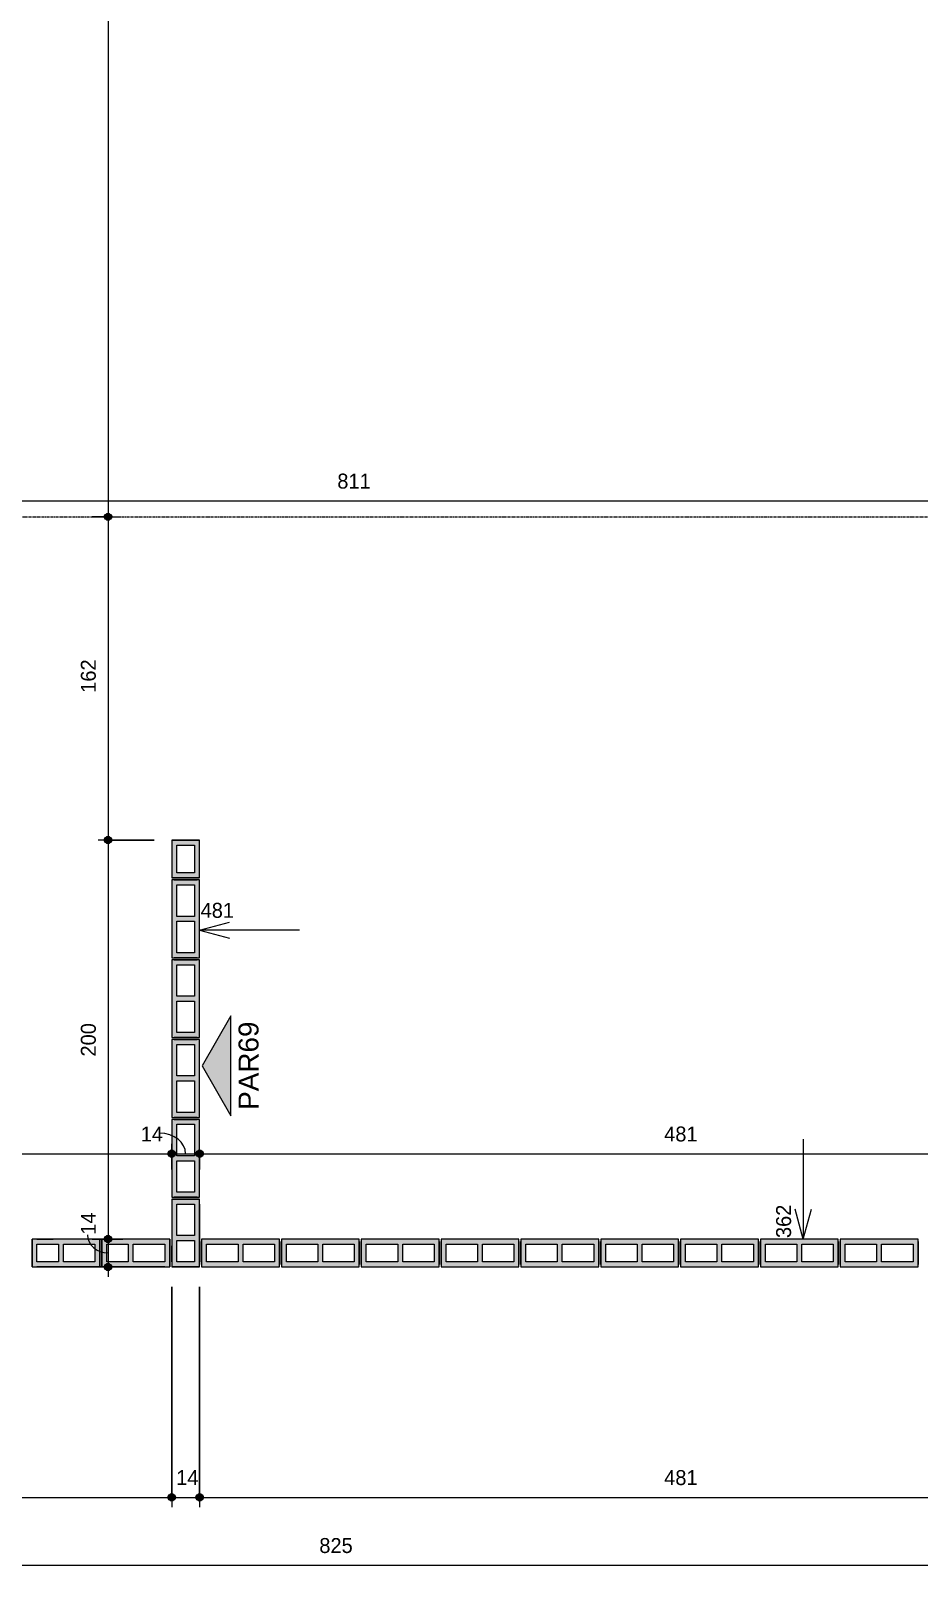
# Model space of a CAD drawing. Header units: centimetres. Extents: x 170 to 13810, y -2277 to 8860.
# Drawn here: x 11334 to 11779, y -667 to 110 of the extents above; entities that cross this region are included whole.
import ezdxf

# ---------------------------------------------------------------- set-up
doc = ezdxf.new("R2010")
doc.units = ezdxf.units.CM
doc.linetypes.add('Linha de eixo', pattern=[2.2225, 1.27, -0.3175, 0.3175, -0.3175])
for name, color, linetype, lineweight, true_color in [('A-ANNO-DIMS-1', 1, 'Continuous', 9, 0xff0000), ('G-ANNO-SYMB-1', 251, 'Continuous', 9, 0x646464), ('S-BEAM-3', 9, 'Continuous', 9, 0xc0c0c0), ('S-BEAM-8', 142, 'Continuous', 9, 0x0080c0), ('S-BEAM-9', 1, 'Continuous', 9, 0xff0000)]:
    doc.layers.add(name, color=color, linetype=linetype, lineweight=lineweight, true_color=true_color)
for name, color, linetype, lineweight in [('A-ANNO-DIMS-50', 7, 'Continuous', 9), ('A-DETL-GENF', 7, 'Continuous', 9), ('G-ANNO-SYMB', 7, 'Continuous', 9), ('S-BEAM', 7, 'Continuous', 9), ('S-BEAM-2', 7, 'Continuous', 13), ('S-GRID-1', 7, 'Linha de eixo', 9)]:
    doc.layers.add(name, color=color, linetype=linetype, lineweight=lineweight)
doc.styles.add('Arial_1', font='arial.ttf', dxfattribs={"height": 10})
doc.styles.add('Bahnschrift_13', font='', dxfattribs={"height": 7.5})
doc.styles.get('Bahnschrift_13').set_extended_font_data('Bahnschrift')
doc.dimstyles.new('COTA_ACUMULADA', dxfattribs={"dimscale": 30.48, "dimtxt": 8.33133, "dimasz": 0.049213, "dimexe": 0, "dimexo": 0.0625, "dimgap": 0.131234, "dimtad": 0, "dimjust": 2, "dimdec": 0, "dimzin": 0, "dimdsep": 46, "dimtxsty": 'Bahnschrift_13', "dimblk1": 'NONE', "dimblk2": 'OPEN30', "dimsah": 1, "dimcen": 0.09, "dimse1": 1, "dimsd1": 1, "dimazin": 0, "dimtfac": 1, "dimtdec": 4, "dimtix": 1, "dimtmove": 2, "dimatfit": 3, "dimfxl": 0, "dimfxlon": 1, "dimtvp": 1, "dimtolj": 1, "dimtzin": 0, "dimarcsym": 2})
doc.dimstyles.new('COTA_LINEAR', dxfattribs={"dimscale": 30.48, "dimtxt": 8.33133, "dimasz": 0.393701, "dimexe": 0.164042, "dimexo": 0.328084, "dimgap": 0.131234, "dimtad": 1, "dimdec": 0, "dimzin": 0, "dimdsep": 46, "dimtxsty": 'Bahnschrift_13', "dimblk1": 'DOTSMALL', "dimblk2": 'DOTSMALL', "dimsah": 1, "dimcen": 0.09, "dimdle": 0.164042, "dimazin": 0, "dimtfac": 1, "dimtdec": 4, "dimtix": 1, "dimtmove": 0, "dimatfit": 3, "dimfxl": 1, "dimtvp": 1, "dimtolj": 1, "dimtzin": 0, "dimarcsym": 2})
doc.dimstyles.new('COTA_LINEAR_1', dxfattribs={"dimscale": 30.48, "dimtxt": 8.33133, "dimasz": 0.393701, "dimexe": 0.164042, "dimexo": 0.328084, "dimgap": 0.131234, "dimtad": 1, "dimdec": 0, "dimzin": 0, "dimdsep": 46, "dimtxsty": 'Bahnschrift_13', "dimblk1": 'DOTSMALL', "dimblk2": 'DOTSMALL', "dimsah": 1, "dimcen": 0.09, "dimdle": 0.164042, "dimazin": 0, "dimtfac": 1, "dimtdec": 4, "dimtix": 1, "dimtmove": 1, "dimatfit": 3, "dimfxl": 1, "dimtvp": 1, "dimtolj": 1, "dimtzin": 0, "dimarcsym": 2})

# ---------------------------------------------------------------- blocks, each defined once
blk = doc.blocks.new('LEONE - BLOCO 14x34x19 - LEONE - BLOCO 14x34x19-541693-COBERTURA - MODULAÇÃO 1ª FIADA')
at = {"layer": 'S-BEAM-8'}
h = blk.add_hatch(color=256, dxfattribs=at)
h.paths.add_polyline_path([(19.5, -7), (19.5, 7), (-14.5, 7), (-14.5, -7), (2.5, -7)])
h.paths.add_polyline_path([(2.5, -4.5), (1.25, -4.5), (1.25, 4.5), (17, 4.5), (17, -4.5)])
h.paths.add_polyline_path([(-12, -4.5), (-12, 4.5), (-1.25, 4.5), (-1.25, -4.5), (-3, -4.5)])
at = {"layer": 'A-DETL-GENF'}
for p, q in [((-14.5, 7), (-14.5, 0)), ((2.5, 7), (-14.5, 7)), ((-14.5, 0), (-14.5, -7)), ((-12, -4.5), (-12, 4.5)), ((-12, 4.5), (-1.25, 4.5)), ((-1.25, 4.5), (-1.25, -4.5)), ((1.25, 4.5), (17, 4.5)), ((1.25, -4.5), (1.25, 4.5)), ((19.5, 7), (2.5, 7)), ((17, 4.5), (17, -4.5)), ((19.5, 0), (19.5, 7)), ((19.5, -7), (19.5, 0)), ((-14.5, -7), (2.5, -7)), ((-1.25, -4.5), (-12, -4.5)), ((17, -4.5), (1.25, -4.5)), ((2.5, -7), (19.5, -7))]:
    blk.add_line(p, q, dxfattribs=at)
at = {"layer": 'S-BEAM-2'}
for p, q in [((-14.5, 7), (-14.5, -7)), ((19.5, 7), (-14.5, 7)), ((-14.5, 7), (-14.5, -7)), ((-14.5, -7), (-14.5, 6.8804)), ((-14.5, 5.75), (-14.5, -5.75)), ((-14.5, -5.75), (-14.5, 5.75)), ((-12, 7), (-3.9375, 7)), ((-12, 7), (-3.9375, 7)), ((17, 7), (-12, 7)), ((19.5, -7), (19.5, 7)), ((19.5, 7), (19.5, -7)), ((19.5, -7), (19.5, 7)), ((19.5, -5.75), (19.5, 5.75)), ((19.5, 5.75), (19.5, -5.75)), ((-14.5, -7), (19.5, -7)), ((-12, -7), (-3.9375, -7)), ((-12, -7), (-3.9375, -7)), ((17, -7), (-12, -7))]:
    blk.add_line(p, q, dxfattribs=at)
at = {"layer": 'S-BEAM-3'}
for p, q in [((-12, 4.5), (-1.25, 4.5)), ((-12, -4.5), (-12, 4.5)), ((-1.25, 4.5), (-1.25, -4.5)), ((1.25, 4.5), (17, 4.5)), ((1.25, -4.5), (1.25, 4.5)), ((17, 4.5), (17, -4.5)), ((-1.25, -4.5), (-12, -4.5)), ((17, -4.5), (1.25, -4.5))]:
    blk.add_line(p, q, dxfattribs=at)
blk = doc.blocks.new('LEONE - BLOCO 14x34x19 - LEONE - BLOCO 14x34x19-V2-COBERTURA - MODULAÇÃO 1ª FIADA')
at = {"layer": 'S-BEAM-8'}
h = blk.add_hatch(color=256, dxfattribs=at)
h.paths.add_polyline_path([(19.5, -7), (19.5, 7), (-14.5, 7), (-14.5, -7), (11.0998, -7)])
h.paths.add_polyline_path([(-12, -4.5), (-12, 4.5), (-1.25, 4.5), (-1.25, -4.5)])
h.paths.add_polyline_path([(1.25, -4.5), (1.25, 4.5), (17, 4.5), (17, -4.5), (2.5, -4.5)])
at = {"layer": 'A-DETL-GENF'}
for p, q in [((-14.5, 7), (-14.5, 0)), ((2.5, 7), (-14.5, 7)), ((-14.5, 0), (-14.5, -7)), ((-12, -4.5), (-12, 4.5)), ((-12, 4.5), (-1.25, 4.5)), ((-1.25, 4.5), (-1.25, -4.5)), ((1.25, 4.5), (17, 4.5)), ((1.25, -4.5), (1.25, 4.5)), ((19.5, 7), (2.5, 7)), ((17, 4.5), (17, -4.5)), ((19.5, 0), (19.5, 7)), ((19.5, -7), (19.5, 0)), ((-14.5, -7), (2.5, -7)), ((-1.25, -4.5), (-12, -4.5)), ((17, -4.5), (1.25, -4.5)), ((2.5, -7), (19.5, -7))]:
    blk.add_line(p, q, dxfattribs=at)
at = {"layer": 'S-BEAM-2'}
for p, q in [((-14.5, 7), (-14.5, -7)), ((19.5, 7), (-14.5, 7)), ((-14.5, 7), (-14.5, -7)), ((-14.5, -7), (-14.5, 6.8804)), ((-14.5, 5.75), (-14.5, -5.75)), ((-14.5, -5.75), (-14.5, 5.75)), ((-12, 7), (-3.9375, 7)), ((-12, 7), (-3.9375, 7)), ((17, 7), (-12, 7)), ((19.5, -7), (19.5, 7)), ((19.5, 7), (19.5, -7)), ((19.5, -7), (19.5, 7)), ((19.5, -5.75), (19.5, 5.75)), ((19.5, 5.75), (19.5, -5.75)), ((-14.5, -7), (19.5, -7)), ((-12, -7), (-3.9375, -7)), ((-12, -7), (-3.9375, -7)), ((17, -7), (-12, -7))]:
    blk.add_line(p, q, dxfattribs=at)
at = {"layer": 'S-BEAM-3'}
for p, q in [((-12, 4.5), (-1.25, 4.5)), ((-12, -4.5), (-12, 4.5)), ((-1.25, 4.5), (-1.25, -4.5)), ((1.25, 4.5), (17, 4.5)), ((1.25, -4.5), (1.25, 4.5)), ((17, 4.5), (17, -4.5)), ((-1.25, -4.5), (-12, -4.5)), ((17, -4.5), (1.25, -4.5))]:
    blk.add_line(p, q, dxfattribs=at)
blk = doc.blocks.new('LEONE - BLOCO 14X39X1 - LEONE - BLOCO 14X39X19-2886981-COBERTURA - MODULAÇÃO 1ª FIADA')
at = {"layer": 'S-BEAM-3'}
h = blk.add_hatch(color=256, dxfattribs=at)
h.paths.add_polyline_path([(-19.5, -4.5), (-19.5, -7), (19.5, -7), (19.5, 7), (-19.5, 7), (-19.5, 0)])
h.paths.add_polyline_path([(-17, 4.5), (-1.25, 4.5), (-1.25, -4.5), (-17, -4.5)])
h.paths.add_polyline_path([(1.25, 4.16), (1.25, 4.5), (17, 4.5), (17, -4.5), (1.25, -4.5), (1.25, -4.16)])
at = {"layer": 'A-DETL-GENF'}
for p, q in [((19.5, 7), (-19.5, 7)), ((-19.5, 7), (-19.5, 0)), ((-19.5, 0), (-19.5, -7)), ((-17, -4.5), (-17, 4.5)), ((-17, 4.5), (-1.25, 4.5)), ((-1.25, 4.5), (-1.25, -4.5)), ((1.25, -4.5), (1.25, 4.5)), ((1.25, 4.5), (17, 4.5)), ((17, 4.5), (17, -4.5)), ((19.5, 0), (19.5, 7)), ((19.5, -7), (19.5, 0)), ((-19.5, -7), (19.5, -7)), ((-1.25, -4.5), (-17, -4.5)), ((17, -4.5), (1.25, -4.5))]:
    blk.add_line(p, q, dxfattribs=at)
at = {"layer": 'S-BEAM-2'}
for p, q in [((-19.5, 7), (-19.5, -7)), ((19.5, 7), (-19.5, 7)), ((-19.5, 5.75), (-19.5, -5.75)), ((-19.5, -5.75), (-19.5, 5.75)), ((19.5, -7), (19.5, 7)), ((19.5, -7), (19.5, 7)), ((19.5, 5.75), (19.5, -5.75)), ((-19.5, -7), (19.5, -7))]:
    blk.add_line(p, q, dxfattribs=at)
at = {"layer": 'S-BEAM-3'}
for p, q in [((-17, 4.5), (-1.25, 4.5)), ((-17, -4.5), (-17, 4.5)), ((-1.25, 4.5), (-1.25, -4.5)), ((1.25, 4.5), (17, 4.5)), ((1.25, -4.5), (1.25, 4.5)), ((17, 4.5), (17, -4.5)), ((-1.25, -4.5), (-17, -4.5)), ((17, -4.5), (1.25, -4.5))]:
    blk.add_line(p, q, dxfattribs=at)
blk = doc.blocks.new('LEONE - BLOCO 14x19x19 - LEONE - BLOCO 14x19x19-537608-COBERTURA - MODULAÇÃO 1ª FIADA')
at = {"layer": 'S-BEAM-9'}
h = blk.add_hatch(color=256, dxfattribs=at)
h.paths.add_polyline_path([(-9.5, 7), (-9.5, -7), (9.5, -7), (9.5, 7), (-7, 7)])
h.paths.add_polyline_path([(-7, -4.5), (-7, 4.5), (7, 4.5), (7, -4.5), (0.35, -4.5)])
at = {"layer": 'A-DETL-GENF'}
for p, q in [((-9.5, 7), (-9.5, 0)), ((0, 7), (-9.5, 7)), ((-9.5, 0), (-9.5, -7)), ((-7, -4.5), (-7, 4.5)), ((-7, 4.5), (7, 4.5)), ((9.5, 7), (0, 7)), ((7, 4.5), (7, -4.5)), ((9.5, 0), (9.5, 7)), ((9.5, -7), (9.5, 0)), ((-9.5, -7), (0, -7)), ((7, -4.5), (-7, -4.5)), ((0, -7), (9.5, -7))]:
    blk.add_line(p, q, dxfattribs=at)
at = {"layer": 'S-BEAM-2'}
for p, q in [((9.5, 7), (-9.5, 7)), ((-9.5, 7), (-9.5, -7)), ((-9.5, -7), (-9.5, 7)), ((-9.5, 5.75), (-9.5, -5.75)), ((-9.5, -5.75), (-9.5, 5.75)), ((9.5, -7), (9.5, 7)), ((9.5, 7), (9.5, -7)), ((9.5, -5.75), (9.5, 5.75)), ((9.5, 5.75), (9.5, -5.75)), ((-9.5, -7), (9.5, -7))]:
    blk.add_line(p, q, dxfattribs=at)
at = {"layer": 'S-BEAM-3'}
for p, q in [((-7, 4.5), (7, 4.5)), ((-7, -4.5), (-7, 4.5)), ((7, 4.5), (7, -4.5)), ((7, -4.5), (-7, -4.5))]:
    blk.add_line(p, q, dxfattribs=at)
blk = doc.blocks.new('LEONE - BLOCO 14X39X1 - LEONE - BLOCO 14X39X19-V1-COBERTURA - MODULAÇÃO 1ª FIADA')
at = {"layer": 'S-BEAM-3'}
h = blk.add_hatch(color=256, dxfattribs=at)
h.paths.add_polyline_path([(19.5, -7), (19.5, 7), (-19.5, 7), (-19.5, -7)])
h.paths.add_polyline_path([(1.25, -4.5), (1.25, 4.5), (17, 4.5), (17, -4.5)])
h.paths.add_polyline_path([(-17, -4.5), (-17, 4.5), (-1.25, 4.5), (-1.25, -4.5)])
at = {"layer": 'A-DETL-GENF'}
for p, q in [((19.5, 7), (-19.5, 7)), ((-19.5, 7), (-19.5, 0)), ((-19.5, 0), (-19.5, -7)), ((-17, -4.5), (-17, 4.5)), ((-17, 4.5), (-1.25, 4.5)), ((-1.25, 4.5), (-1.25, -4.5)), ((1.25, -4.5), (1.25, 4.5)), ((1.25, 4.5), (17, 4.5)), ((17, 4.5), (17, -4.5)), ((19.5, 0), (19.5, 7)), ((19.5, -7), (19.5, 0)), ((-19.5, -7), (19.5, -7)), ((-1.25, -4.5), (-17, -4.5)), ((17, -4.5), (1.25, -4.5))]:
    blk.add_line(p, q, dxfattribs=at)
at = {"layer": 'S-BEAM-2'}
for p, q in [((-19.5, 7), (-19.5, -7)), ((19.5, 7), (-19.5, 7)), ((-19.5, 5.75), (-19.5, -5.75)), ((-19.5, -5.75), (-19.5, 5.75)), ((19.5, -7), (19.5, 7)), ((19.5, -7), (19.5, 7)), ((19.5, 5.75), (19.5, -5.75)), ((-19.5, -7), (19.5, -7))]:
    blk.add_line(p, q, dxfattribs=at)
at = {"layer": 'S-BEAM-3'}
for p, q in [((-17, 4.5), (-1.25, 4.5)), ((-17, -4.5), (-17, 4.5)), ((-1.25, 4.5), (-1.25, -4.5)), ((1.25, 4.5), (17, 4.5)), ((1.25, -4.5), (1.25, 4.5)), ((17, 4.5), (17, -4.5)), ((-1.25, -4.5), (-17, -4.5)), ((17, -4.5), (1.25, -4.5))]:
    blk.add_line(p, q, dxfattribs=at)
blk = doc.blocks.new('Elevação - Número de detalhe-142644-COBERTURA - MODULAÇÃO 1ª FIADA')
at = {"layer": 'G-ANNO-SYMB-1'}
blk.add_hatch(color=256, dxfattribs=at).paths.add_polyline_path([(0.5, 0), (-0.5, 0), (0, 0.289)])
at = {"layer": 'G-ANNO-SYMB'}
for p, q in [((0, 0.289), (-0.5, 0)), ((0.5, 0), (0, 0.289)), ((-0.5, 0), (0.5, 0))]:
    blk.add_line(p, q, dxfattribs=at)
blk = doc.blocks.new('DIMBLOCK20-COBERTURA - MODULAÇÃO 1ª FIADA')
at = {"layer": 'A-ANNO-DIMS-50', "lineweight": 35, "true_color": 0xff0000}
h = blk.add_hatch(color=1, dxfattribs=at)
edge = h.paths.add_edge_path()
edge.add_arc((11074.59, -625.22), 1.5, 0, 360)
h = blk.add_hatch(color=1, dxfattribs=at)
edge = h.paths.add_edge_path()
edge.add_arc((11404.59, -625.22), 1.5, 0, 360)
at = {"layer": 'A-ANNO-DIMS-50', "color": 1, "true_color": 0xff0000}
for p, q in [((11074.59, -518.51), (11074.59, -630.22)), ((11074.59, -625.22), (11074.59, -518.51)), ((11404.59, -519.76), (11404.59, -630.22)), ((11404.59, -625.22), (11404.59, -519.76)), ((11069.59, -625.22), (11404.59, -625.22))]:
    blk.add_line(p, q, dxfattribs=at)
at = {"layer": 'A-ANNO-DIMS-50', "color": 1, "lineweight": 35, "true_color": 0xff0000}
for centre in [(11074.59, -625.22), (11404.59, -625.22)]:
    blk.add_circle(centre, 1.5, dxfattribs=at)
at = {"layer": 'A-ANNO-DIMS-50', "color": 0, "insert": (11231.13, -611.58), "char_height": 7.5, "width": 20.2982, "attachment_point": 1, "line_spacing_factor": 1.009858, "style": 'Bahnschrift_13'}
blk.add_mtext('330', dxfattribs=at)
blk = doc.blocks.new('_DotSmall')
at = {"color": 0, "linetype": 'ByBlock', "const_width": 0.5}
blk.add_lwpolyline([(-0.0625, 0, 1), (0.0625, 0, 1)], format="xyb", close=True, dxfattribs=at)
blk = doc.blocks.new('DIMBLOCK21-COBERTURA - MODULAÇÃO 1ª FIADA')
at = {"layer": 'A-ANNO-DIMS-50', "lineweight": 35, "true_color": 0xff0000}
h = blk.add_hatch(color=1, dxfattribs=at)
edge = h.paths.add_edge_path()
edge.add_arc((11404.59, -625.22), 1.5, 0, 360)
h = blk.add_hatch(color=1, dxfattribs=at)
edge = h.paths.add_edge_path()
edge.add_arc((11418.59, -625.22), 1.5, 0, 360)
at = {"layer": 'A-ANNO-DIMS-50', "color": 1, "true_color": 0xff0000}
for p, q in [((11404.59, -519.76), (11404.59, -630.22)), ((11404.59, -625.22), (11404.59, -519.76)), ((11418.59, -519.76), (11418.59, -630.22)), ((11418.59, -625.22), (11418.59, -519.76)), ((11404.59, -625.22), (11418.59, -625.22))]:
    blk.add_line(p, q, dxfattribs=at)
at = {"layer": 'A-ANNO-DIMS-50', "color": 1, "lineweight": 35, "true_color": 0xff0000}
for centre in [(11404.59, -625.22), (11418.59, -625.22)]:
    blk.add_circle(centre, 1.5, dxfattribs=at)
at = {"layer": 'A-ANNO-DIMS-50', "color": 0, "insert": (11406.85, -611.58), "char_height": 7.5, "width": 11.3609, "attachment_point": 1, "line_spacing_factor": 1.009858, "style": 'Bahnschrift_13'}
blk.add_mtext('14', dxfattribs=at)
blk = doc.blocks.new('DIMBLOCK22-COBERTURA - MODULAÇÃO 1ª FIADA')
at = {"layer": 'A-ANNO-DIMS-50', "lineweight": 35, "true_color": 0xff0000}
h = blk.add_hatch(color=1, dxfattribs=at)
edge = h.paths.add_edge_path()
edge.add_arc((11418.59, -625.22), 1.5, 0, 360)
h = blk.add_hatch(color=1, dxfattribs=at)
edge = h.paths.add_edge_path()
edge.add_arc((11899.59, -625.22), 1.5, 0, 360)
at = {"layer": 'A-ANNO-DIMS-50', "color": 1, "true_color": 0xff0000}
for p, q in [((11418.59, -519.76), (11418.59, -630.22)), ((11418.59, -625.22), (11418.59, -519.76)), ((11899.59, -633.1), (11899.59, -620.22)), ((11418.59, -625.22), (11899.59, -625.22)), ((11899.59, -625.22), (11899.59, -633.1))]:
    blk.add_line(p, q, dxfattribs=at)
at = {"layer": 'A-ANNO-DIMS-50', "color": 1, "lineweight": 35, "true_color": 0xff0000}
for centre in [(11418.59, -625.22), (11899.59, -625.22)]:
    blk.add_circle(centre, 1.5, dxfattribs=at)
at = {"layer": 'A-ANNO-DIMS-50', "color": 0, "insert": (11651.39, -611.58), "char_height": 7.5, "width": 18.4804, "attachment_point": 1, "line_spacing_factor": 1.009858, "style": 'Bahnschrift_13'}
blk.add_mtext('481', dxfattribs=at)
blk = doc.blocks.new('DIMBLOCK32-COBERTURA - MODULAÇÃO 1ª FIADA')
at = {"layer": 'A-ANNO-DIMS-50', "lineweight": 35, "true_color": 0xff0000}
h = blk.add_hatch(color=1, dxfattribs=at)
edge = h.paths.add_edge_path()
edge.add_arc((11074.59, -659.28), 1.5, 0, 360)
h = blk.add_hatch(color=1, dxfattribs=at)
edge = h.paths.add_edge_path()
edge.add_arc((11899.59, -659.28), 1.5, 0, 360)
at = {"layer": 'A-ANNO-DIMS-50', "color": 1, "true_color": 0xff0000}
for p, q in [((11074.59, -518.51), (11074.59, -664.28)), ((11074.59, -659.28), (11074.59, -518.51)), ((11069.59, -659.28), (11899.59, -659.28)), ((11899.59, -667.16), (11899.59, -654.28)), ((11899.59, -659.28), (11899.59, -667.16))]:
    blk.add_line(p, q, dxfattribs=at)
at = {"layer": 'A-ANNO-DIMS-50', "color": 1, "lineweight": 35, "true_color": 0xff0000}
for centre in [(11074.59, -659.28), (11899.59, -659.28)]:
    blk.add_circle(centre, 1.5, dxfattribs=at)
at = {"layer": 'A-ANNO-DIMS-50', "color": 0, "insert": (11478.57, -645.63), "char_height": 7.5, "width": 20.4496, "attachment_point": 1, "line_spacing_factor": 1.009858, "style": 'Bahnschrift_13'}
blk.add_mtext('825', dxfattribs=at)
blk = doc.blocks.new('DIMBLOCK46-COBERTURA - MODULAÇÃO 1ª FIADA')
at = {"layer": 'A-ANNO-DIMS-50', "lineweight": 35, "true_color": 0xff0000}
h = blk.add_hatch(color=1, dxfattribs=at)
edge = h.paths.add_edge_path()
edge.add_arc((11372.7, 430.24), 1.5, 0, 360)
h = blk.add_hatch(color=1, dxfattribs=at)
edge = h.paths.add_edge_path()
edge.add_arc((11372.7, -133.76), 1.5, 0, 360)
at = {"layer": 'A-ANNO-DIMS-50', "color": 1, "true_color": 0xff0000}
for p, q in [((11364.82, 430.24), (11377.7, 430.24)), ((11372.7, 430.24), (11364.82, 430.24)), ((11372.7, 430.24), (11372.7, -133.76)), ((11364.82, -133.76), (11377.7, -133.76)), ((11372.7, -133.76), (11364.82, -133.76))]:
    blk.add_line(p, q, dxfattribs=at)
at = {"layer": 'A-ANNO-DIMS-50', "color": 1, "lineweight": 35, "true_color": 0xff0000}
for centre in [(11372.7, 430.24), (11372.7, -133.76)]:
    blk.add_circle(centre, 1.5, dxfattribs=at)
at = {"layer": 'A-ANNO-DIMS-50', "color": 0, "insert": (11359.06, 139.72), "char_height": 7.5, "width": 20.4496, "attachment_point": 1, "rotation": 90, "line_spacing_factor": 1.009858, "style": 'Bahnschrift_13'}
blk.add_mtext('564', dxfattribs=at)
blk = doc.blocks.new('DIMBLOCK47-COBERTURA - MODULAÇÃO 1ª FIADA')
at = {"layer": 'A-ANNO-DIMS-50', "lineweight": 35, "true_color": 0xff0000}
h = blk.add_hatch(color=1, dxfattribs=at)
edge = h.paths.add_edge_path()
edge.add_arc((11372.7, -133.76), 1.5, 0, 360)
h = blk.add_hatch(color=1, dxfattribs=at)
edge = h.paths.add_edge_path()
edge.add_arc((11372.7, -295.76), 1.5, 0, 360)
at = {"layer": 'A-ANNO-DIMS-50', "color": 1, "true_color": 0xff0000}
for p, q in [((11364.82, -133.76), (11377.7, -133.76)), ((11372.7, -133.76), (11364.82, -133.76)), ((11372.7, -133.76), (11372.7, -295.76)), ((11395.84, -295.76), (11367.7, -295.76)), ((11372.7, -295.76), (11395.84, -295.76))]:
    blk.add_line(p, q, dxfattribs=at)
at = {"layer": 'A-ANNO-DIMS-50', "color": 1, "lineweight": 35, "true_color": 0xff0000}
for centre in [(11372.7, -133.76), (11372.7, -295.76)]:
    blk.add_circle(centre, 1.5, dxfattribs=at)
at = {"layer": 'A-ANNO-DIMS-50', "color": 0, "insert": (11359.06, -221.95), "char_height": 7.5, "width": 17.2686, "attachment_point": 1, "rotation": 90, "line_spacing_factor": 1.009858, "style": 'Bahnschrift_13'}
blk.add_mtext('162', dxfattribs=at)
blk = doc.blocks.new('DIMBLOCK48-COBERTURA - MODULAÇÃO 1ª FIADA')
at = {"layer": 'A-ANNO-DIMS-50', "lineweight": 35, "true_color": 0xff0000}
h = blk.add_hatch(color=1, dxfattribs=at)
edge = h.paths.add_edge_path()
edge.add_arc((11372.7, -295.76), 1.5, 0, 360)
h = blk.add_hatch(color=1, dxfattribs=at)
edge = h.paths.add_edge_path()
edge.add_arc((11372.7, -495.76), 1.5, 0, 360)
at = {"layer": 'A-ANNO-DIMS-50', "color": 1, "true_color": 0xff0000}
for p, q in [((11395.84, -295.76), (11367.7, -295.76)), ((11372.7, -295.76), (11372.7, -495.76)), ((11372.7, -295.76), (11395.84, -295.76)), ((11364.82, -495.76), (11377.7, -495.76)), ((11372.7, -495.76), (11364.82, -495.76))]:
    blk.add_line(p, q, dxfattribs=at)
at = {"layer": 'A-ANNO-DIMS-50', "color": 1, "lineweight": 35, "true_color": 0xff0000}
for centre in [(11372.7, -295.76), (11372.7, -495.76)]:
    blk.add_circle(centre, 1.5, dxfattribs=at)
at = {"layer": 'A-ANNO-DIMS-50', "color": 0, "insert": (11359.06, -404.28), "char_height": 7.5, "width": 20.4496, "attachment_point": 1, "rotation": 90, "line_spacing_factor": 1.009858, "style": 'Bahnschrift_13'}
blk.add_mtext('200', dxfattribs=at)
blk = doc.blocks.new('DIMBLOCK49-COBERTURA - MODULAÇÃO 1ª FIADA')
at = {"layer": 'A-ANNO-DIMS-50', "lineweight": 35, "true_color": 0xff0000}
h = blk.add_hatch(color=1, dxfattribs=at)
edge = h.paths.add_edge_path()
edge.add_arc((11372.7, -495.76), 1.5, 0, 360)
h = blk.add_hatch(color=1, dxfattribs=at)
edge = h.paths.add_edge_path()
edge.add_arc((11372.7, -509.76), 1.5, 0, 360)
at = {"layer": 'A-ANNO-DIMS-50', "color": 1, "true_color": 0xff0000}
for p, q in [((11364.82, -495.76), (11377.7, -495.76)), ((11372.7, -495.76), (11364.82, -495.76)), ((11372.7, -495.76), (11372.7, -514.76)), ((11364.82, -509.76), (11377.7, -509.76)), ((11372.7, -509.76), (11364.82, -509.76))]:
    blk.add_line(p, q, dxfattribs=at)
at = {"layer": 'A-ANNO-DIMS-50', "color": 1, "lineweight": 35, "true_color": 0xff0000}
for centre in [(11372.7, -495.76), (11372.7, -509.76)]:
    blk.add_circle(centre, 1.5, dxfattribs=at)
at = {"layer": 'A-ANNO-DIMS-50', "color": 1, "true_color": 0xff0000}
blk.add_ellipse((11372.7, -493.58), major_axis=(-10.31, 0), ratio=0.889766, start_param=0, end_param=1.570796, dxfattribs=at)
at = {"layer": 'A-ANNO-DIMS-50', "color": 0, "insert": (11359.06, -493.58), "char_height": 7.5, "width": 11.3609, "attachment_point": 1, "rotation": 90, "line_spacing_factor": 1.009858, "style": 'Bahnschrift_13'}
blk.add_mtext('14', dxfattribs=at)
blk = doc.blocks.new('DIMBLOCK88-COBERTURA - MODULAÇÃO 1ª FIADA')
at = {"layer": 'A-ANNO-DIMS-50', "lineweight": 35, "true_color": 0xff0000}
h = blk.add_hatch(color=1, dxfattribs=at)
edge = h.paths.add_edge_path()
edge.add_arc((11088.59, -453), 1.5, 0, 360)
h = blk.add_hatch(color=1, dxfattribs=at)
edge = h.paths.add_edge_path()
edge.add_arc((11404.59, -453), 1.5, 0, 360)
at = {"layer": 'A-ANNO-DIMS-50', "color": 1, "true_color": 0xff0000}
for p, q in [((11088.59, -459.76), (11088.59, -448)), ((11404.59, -460.88), (11404.59, -448)), ((11083.59, -453), (11404.59, -453)), ((11088.59, -453), (11088.59, -459.76)), ((11404.59, -453), (11404.59, -460.88))]:
    blk.add_line(p, q, dxfattribs=at)
at = {"layer": 'A-ANNO-DIMS-50', "color": 1, "lineweight": 35, "true_color": 0xff0000}
for centre in [(11088.59, -453), (11404.59, -453)]:
    blk.add_circle(centre, 1.5, dxfattribs=at)
at = {"layer": 'A-ANNO-DIMS-50', "color": 0, "insert": (11239.33, -439.36), "char_height": 7.5, "width": 17.4201, "attachment_point": 1, "line_spacing_factor": 1.009858, "style": 'Bahnschrift_13'}
blk.add_mtext('316', dxfattribs=at)
blk = doc.blocks.new('DIMBLOCK89-COBERTURA - MODULAÇÃO 1ª FIADA')
at = {"layer": 'A-ANNO-DIMS-50', "lineweight": 35, "true_color": 0xff0000}
h = blk.add_hatch(color=1, dxfattribs=at)
edge = h.paths.add_edge_path()
edge.add_arc((11404.59, -453), 1.5, 0, 360)
h = blk.add_hatch(color=1, dxfattribs=at)
edge = h.paths.add_edge_path()
edge.add_arc((11418.59, -453), 1.5, 0, 360)
at = {"layer": 'A-ANNO-DIMS-50', "color": 1, "true_color": 0xff0000}
for p, q in [((11404.59, -460.88), (11404.59, -448)), ((11418.59, -460.88), (11418.59, -448)), ((11404.59, -453), (11418.59, -453)), ((11404.59, -453), (11404.59, -460.88)), ((11418.59, -453), (11418.59, -460.88))]:
    blk.add_line(p, q, dxfattribs=at)
at = {"layer": 'A-ANNO-DIMS-50', "color": 1, "lineweight": 35, "true_color": 0xff0000}
for centre in [(11404.59, -453), (11418.59, -453)]:
    blk.add_circle(centre, 1.5, dxfattribs=at)
at = {"layer": 'A-ANNO-DIMS-50', "color": 1, "true_color": 0xff0000}
blk.add_ellipse((11398.55, -453), major_axis=(13.04, 0), ratio=0.790928, start_param=0, end_param=1.570796, dxfattribs=at)
at = {"layer": 'A-ANNO-DIMS-50', "color": 0, "insert": (11389.08, -439.36), "char_height": 7.5, "width": 11.3609, "attachment_point": 1, "line_spacing_factor": 1.009858, "style": 'Bahnschrift_13'}
blk.add_mtext('14', dxfattribs=at)
blk = doc.blocks.new('DIMBLOCK90-COBERTURA - MODULAÇÃO 1ª FIADA')
at = {"layer": 'A-ANNO-DIMS-50', "lineweight": 35, "true_color": 0xff0000}
h = blk.add_hatch(color=1, dxfattribs=at)
edge = h.paths.add_edge_path()
edge.add_arc((11418.59, -453), 1.5, 0, 360)
h = blk.add_hatch(color=1, dxfattribs=at)
edge = h.paths.add_edge_path()
edge.add_arc((11899.59, -453), 1.5, 0, 360)
at = {"layer": 'A-ANNO-DIMS-50', "color": 1, "true_color": 0xff0000}
for p, q in [((11418.59, -460.88), (11418.59, -448)), ((11899.59, -460.88), (11899.59, -448)), ((11418.59, -453), (11899.59, -453)), ((11418.59, -453), (11418.59, -460.88)), ((11899.59, -453), (11899.59, -460.88))]:
    blk.add_line(p, q, dxfattribs=at)
at = {"layer": 'A-ANNO-DIMS-50', "color": 1, "lineweight": 35, "true_color": 0xff0000}
for centre in [(11418.59, -453), (11899.59, -453)]:
    blk.add_circle(centre, 1.5, dxfattribs=at)
at = {"layer": 'A-ANNO-DIMS-50', "color": 0, "insert": (11651.39, -439.36), "char_height": 7.5, "width": 18.4804, "attachment_point": 1, "line_spacing_factor": 1.009858, "style": 'Bahnschrift_13'}
blk.add_mtext('481', dxfattribs=at)
blk = doc.blocks.new('DIMBLOCK105-COBERTURA - MODULAÇÃO 1ª FIADA')
at = {"layer": 'A-ANNO-DIMS-50', "lineweight": 35, "true_color": 0xff0000}
h = blk.add_hatch(color=1, dxfattribs=at)
edge = h.paths.add_edge_path()
edge.add_arc((11088.59, -125.76), 1.5, 0, 360)
h = blk.add_hatch(color=1, dxfattribs=at)
edge = h.paths.add_edge_path()
edge.add_arc((11899.59, -125.76), 1.5, 0, 360)
at = {"layer": 'A-ANNO-DIMS-50', "color": 1, "true_color": 0xff0000}
for p, q in [((11088.59, -120.76), (11088.59, -130.76)), ((11088.59, -125.76), (11088.59, -120.76)), ((11899.59, -133.63), (11899.59, -120.76)), ((11083.59, -125.76), (11899.59, -125.76)), ((11899.59, -125.76), (11899.59, -133.63))]:
    blk.add_line(p, q, dxfattribs=at)
at = {"layer": 'A-ANNO-DIMS-50', "color": 1, "lineweight": 35, "true_color": 0xff0000}
for centre in [(11088.59, -125.76), (11899.59, -125.76)]:
    blk.add_circle(centre, 1.5, dxfattribs=at)
at = {"layer": 'A-ANNO-DIMS-50', "color": 0, "insert": (11487.59, -112.11), "char_height": 7.5, "width": 15.6023, "attachment_point": 1, "line_spacing_factor": 1.009858, "style": 'Bahnschrift_13'}
blk.add_mtext('811', dxfattribs=at)
blk = doc.blocks.new('DIMBLOCK122-COBERTURA - MODULAÇÃO 1ª FIADA')
at = {"layer": 'A-ANNO-DIMS-50', "color": 1, "true_color": 0xff0000}
for p, q in [((11418.59, -340.9), (11433.59, -336.88)), ((11418.59, -340.9), (11433.59, -344.92)), ((11468.59, -340.9), (11418.59, -340.9)), ((11418.59, -340.9), (11418.59, -340.9)), ((11418.59, -340.9), (11418.59, -340.9))]:
    blk.add_line(p, q, dxfattribs=at)
at = {"layer": 'A-ANNO-DIMS-50', "color": 0, "insert": (11419.09, -327.25), "char_height": 7.5, "width": 18.4804, "attachment_point": 1, "line_spacing_factor": 1.009858, "style": 'Bahnschrift_13'}
blk.add_mtext('481', dxfattribs=at)
blk = doc.blocks.new('_None')
blk = doc.blocks.new('_Open30')
at = {"color": 0, "linetype": 'ByBlock', "lineweight": -2}
for p, q in [((-1, 0.27), (0, 0)), ((0, 0), (-1, -0.27)), ((0, 0), (-1, 0))]:
    blk.add_line(p, q, dxfattribs=at)
blk = doc.blocks.new('DIMBLOCK123-COBERTURA - MODULAÇÃO 1ª FIADA')
at = {"layer": 'A-ANNO-DIMS-50', "color": 1, "true_color": 0xff0000}
for p, q in [((11088.59, -340.9), (11103.59, -336.88)), ((11088.59, -340.9), (11103.59, -344.92)), ((11138.59, -340.9), (11088.59, -340.9)), ((11088.59, -340.9), (11088.59, -340.9)), ((11088.59, -340.9), (11088.59, -340.9))]:
    blk.add_line(p, q, dxfattribs=at)
at = {"layer": 'A-ANNO-DIMS-50', "color": 0, "insert": (11089.09, -327.25), "char_height": 7.5, "width": 15.6023, "attachment_point": 1, "line_spacing_factor": 1.009858, "style": 'Bahnschrift_13'}
blk.add_mtext('811', dxfattribs=at)
blk = doc.blocks.new('DIMBLOCK125-COBERTURA - MODULAÇÃO 1ª FIADA')
at = {"layer": 'A-ANNO-DIMS-50', "color": 1, "true_color": 0xff0000}
for p, q in [((11721.12, -445.76), (11721.12, -495.76)), ((11721.12, -495.76), (11717.1, -480.76)), ((11721.12, -495.76), (11725.14, -480.76)), ((11721.12, -495.76), (11721.12, -495.76)), ((11721.12, -495.76), (11721.12, -495.76))]:
    blk.add_line(p, q, dxfattribs=at)
at = {"layer": 'A-ANNO-DIMS-50', "color": 0, "insert": (11707.48, -495.26), "char_height": 7.5, "width": 19.6922, "attachment_point": 1, "rotation": 90, "line_spacing_factor": 1.009858, "style": 'Bahnschrift_13'}
blk.add_mtext('362', dxfattribs=at)

msp = doc.modelspace()

# ---------------------------------------------------------------- linework, layer by layer
at = {"layer": 'S-GRID-1'}
msp.add_line((10910.69, -133.76), (13744.95, -133.76), dxfattribs=at)

# ---------------------------------------------------------------- block references
at = {"layer": 'G-ANNO-SYMB', "xscale": 49.99999999999998, "yscale": 49.99999999999998, "zscale": 49.99999999999998, "rotation": 89.99999999999947}
msp.add_blockref('Elevação - Número de detalhe-142644-COBERTURA - MODULAÇÃO 1ª FIADA', (11434.31, -408.93), dxfattribs=at)
at = {"layer": 'S-BEAM', "rotation": 89.9999999999999}
for name, p in [('LEONE - BLOCO 14x19x19 - LEONE - BLOCO 14x19x19-537608-COBERTURA - MODULAÇÃO 1ª FIADA', (11411.59, -305.26)), ('LEONE - BLOCO 14X39X1 - LEONE - BLOCO 14X39X19-2886981-COBERTURA - MODULAÇÃO 1ª FIADA', (11411.59, -335.26)), ('LEONE - BLOCO 14X39X1 - LEONE - BLOCO 14X39X19-2886981-COBERTURA - MODULAÇÃO 1ª FIADA', (11411.59, -375.26)), ('LEONE - BLOCO 14X39X1 - LEONE - BLOCO 14X39X19-2886981-COBERTURA - MODULAÇÃO 1ª FIADA', (11411.59, -415.26)), ('LEONE - BLOCO 14X39X1 - LEONE - BLOCO 14X39X19-2886981-COBERTURA - MODULAÇÃO 1ª FIADA', (11411.59, -455.26)), ('LEONE - BLOCO 14x34x19 - LEONE - BLOCO 14x34x19-V2-COBERTURA - MODULAÇÃO 1ª FIADA', (11411.59, -495.26))]:
    msp.add_blockref(name, p, dxfattribs=at)
at = {"layer": 'S-BEAM'}
for name, p in [('LEONE - BLOCO 14x34x19 - LEONE - BLOCO 14x34x19-541693-COBERTURA - MODULAÇÃO 1ª FIADA', (11349.09, -502.76)), ('LEONE - BLOCO 14x34x19 - LEONE - BLOCO 14x34x19-V2-COBERTURA - MODULAÇÃO 1ª FIADA', (11384.09, -502.76)), ('LEONE - BLOCO 14X39X1 - LEONE - BLOCO 14X39X19-V1-COBERTURA - MODULAÇÃO 1ª FIADA', (11439.09, -502.76)), ('LEONE - BLOCO 14X39X1 - LEONE - BLOCO 14X39X19-2886981-COBERTURA - MODULAÇÃO 1ª FIADA', (11479.09, -502.76)), ('LEONE - BLOCO 14X39X1 - LEONE - BLOCO 14X39X19-2886981-COBERTURA - MODULAÇÃO 1ª FIADA', (11519.09, -502.76)), ('LEONE - BLOCO 14X39X1 - LEONE - BLOCO 14X39X19-2886981-COBERTURA - MODULAÇÃO 1ª FIADA', (11559.09, -502.76)), ('LEONE - BLOCO 14X39X1 - LEONE - BLOCO 14X39X19-V1-COBERTURA - MODULAÇÃO 1ª FIADA', (11599.09, -502.76)), ('LEONE - BLOCO 14X39X1 - LEONE - BLOCO 14X39X19-V1-COBERTURA - MODULAÇÃO 1ª FIADA', (11639.09, -502.76)), ('LEONE - BLOCO 14X39X1 - LEONE - BLOCO 14X39X19-V1-COBERTURA - MODULAÇÃO 1ª FIADA', (11679.09, -502.76)), ('LEONE - BLOCO 14X39X1 - LEONE - BLOCO 14X39X19-2886981-COBERTURA - MODULAÇÃO 1ª FIADA', (11719.09, -502.76)), ('LEONE - BLOCO 14X39X1 - LEONE - BLOCO 14X39X19-2886981-COBERTURA - MODULAÇÃO 1ª FIADA', (11759.09, -502.76))]:
    msp.add_blockref(name, p, dxfattribs=at)

# ---------------------------------------------------------------- texts
at = {"layer": 'G-ANNO-SYMB', "insert": (11438.1, -431), "char_height": 10, "width": 54.9156, "attachment_point": 1, "rotation": 90, "style": 'Arial_1'}
msp.add_mtext('PAR69', dxfattribs=at)

# ---------------------------------------------------------------- dimensions: what is measured, and where the dimension line sits
at = {"layer": 'A-ANNO-DIMS-1'}
for base, p1, p2, override, picture, middle in [((11372.7, -133.76), (11374.82, 430.24), (11374.82, -133.76), {"dimpost": '<>', "dimfxl": 564}, 'DIMBLOCK46-COBERTURA - MODULAÇÃO 1ª FIADA', (11364.91, 148.24)), ((11372.7, -295.76), (11374.82, -133.76), (11405.84, -295.76), {"dimpost": '<>', "dimfxl": 164.942732}, 'DIMBLOCK47-COBERTURA - MODULAÇÃO 1ª FIADA', (11364.88, -214.76)), ((11372.7, -495.76), (11405.84, -295.76), (11374.82, -495.76), {"dimpost": '<>', "dimfxl": 202.390169}, 'DIMBLOCK48-COBERTURA - MODULAÇÃO 1ª FIADA', (11364.87, -395.76))]:
    dim = msp.add_linear_dim(base=base, p1=p1, p2=p2, angle=90, dimstyle='COTA_LINEAR', override=override, dxfattribs=at)
    dim.commit()
    dim.dimension.update_dxf_attribs({"geometry": picture, "text_midpoint": middle})
for base, p1, p2, override, picture, middle in [((11899.59, -125.76), (11088.59, -130.76), (11899.59, -123.63), {"dimpost": '<>', "dimfxl": 811.031275}, 'DIMBLOCK105-COBERTURA - MODULAÇÃO 1ª FIADA', (11494.09, -117.93)), ((11404.59, -453), (11088.59, -449.76), (11404.59, -450.88), {"dimpost": '<>', "dimfxl": 316.002009}, 'DIMBLOCK88-COBERTURA - MODULAÇÃO 1ª FIADA', (11246.59, -445.18)), ((11899.59, -453), (11418.59, -450.88), (11899.59, -450.88), {"dimpost": '<>', "dimfxl": 481}, 'DIMBLOCK90-COBERTURA - MODULAÇÃO 1ª FIADA', (11659.09, -445.18)), ((11404.59, -625.22), (11074.59, -508.51), (11404.59, -509.76), {"dimpost": '<>', "dimfxl": 330.002367}, 'DIMBLOCK20-COBERTURA - MODULAÇÃO 1ª FIADA', (11239.59, -617.39)), ((11899.59, -659.28), (11074.59, -508.51), (11899.59, -657.16), {"dimpost": '<>', "dimfxl": 838.284875}, 'DIMBLOCK32-COBERTURA - MODULAÇÃO 1ª FIADA', (11487.09, -651.45)), ((11418.59, -625.22), (11404.59, -509.76), (11418.59, -509.76), {"dimpost": '<>', "dimfxl": 14}, 'DIMBLOCK21-COBERTURA - MODULAÇÃO 1ª FIADA', (11411.59, -617.47)), ((11899.59, -625.22), (11418.59, -509.76), (11899.59, -623.1), {"dimpost": '<>', "dimfxl": 494.173806}, 'DIMBLOCK22-COBERTURA - MODULAÇÃO 1ª FIADA', (11659.09, -617.39))]:
    dim = msp.add_linear_dim(base=base, p1=p1, p2=p2, dimstyle='COTA_LINEAR', override=override, dxfattribs=at)
    dim.commit()
    dim.dimension.update_dxf_attribs({"geometry": picture, "text_midpoint": middle})
for base, p1, p2, dimstyle, override, picture, middle in [((11721.12, -495.76), (11721.12, -133.76), (11721.12, -495.76), 'COTA_ACUMULADA', {"dimpost": '<>', "dimfxl": 362.001001}, 'DIMBLOCK125-COBERTURA - MODULAÇÃO 1ª FIADA', (11712.48, -485.41)), ((11372.7, -509.76), (11374.82, -495.76), (11374.82, -509.76), 'COTA_LINEAR_1', {"dimpost": '<>', "dimfxl": 14}, 'DIMBLOCK49-COBERTURA - MODULAÇÃO 1ª FIADA', (11364.06, -487.9))]:
    dim = msp.add_linear_dim(base=base, p1=p1, p2=p2, angle=90, dimstyle=dimstyle, override=override, dxfattribs=at)
    dim.commit()
    dim.dimension.update_dxf_attribs({"geometry": picture, "text_midpoint": middle, "dimtype": 160, "text_rotation": 90})
for base, p1, p2, dimstyle, override, picture, middle in [((11088.59, -340.9), (11899.59, -340.9), (11088.59, -340.9), 'COTA_ACUMULADA', {"dimpost": '<>', "dimfxl": 811}, 'DIMBLOCK123-COBERTURA - MODULAÇÃO 1ª FIADA', (11096.89, -332.25)), ((11418.59, -340.9), (11899.59, -340.9), (11418.59, -340.9), 'COTA_ACUMULADA', {"dimpost": '<>', "dimfxl": 481}, 'DIMBLOCK122-COBERTURA - MODULAÇÃO 1ª FIADA', (11428.33, -332.25)), ((11418.59, -453), (11404.59, -450.88), (11418.59, -450.88), 'COTA_LINEAR_1', {"dimpost": '<>', "dimfxl": 14}, 'DIMBLOCK89-COBERTURA - MODULAÇÃO 1ª FIADA', (11394.76, -444.36))]:
    dim = msp.add_linear_dim(base=base, p1=p1, p2=p2, dimstyle=dimstyle, override=override, dxfattribs=at)
    dim.commit()
    dim.dimension.update_dxf_attribs({"geometry": picture, "text_midpoint": middle, "dimtype": 160})

doc.saveas('drawing.dxf')
